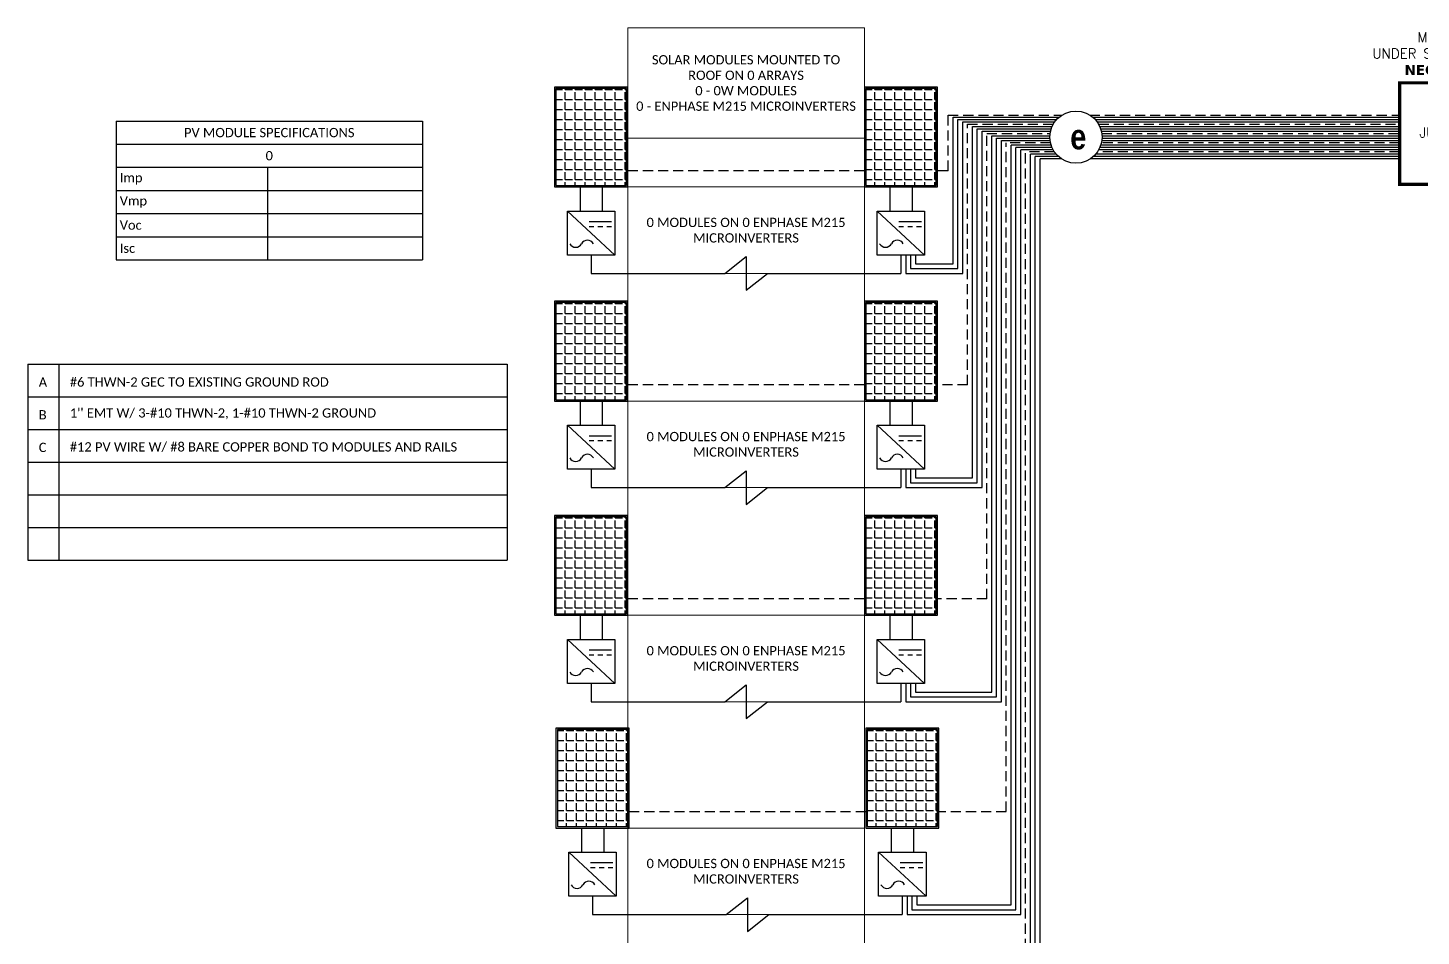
# Model space of a CAD drawing. Header units: feet. Extents: x 25206 to 26003, y 16026 to 16618.
# Drawn here: x 25206 to 25725, y 16280 to 16618 of the extents above; entities that cross this region are included whole.
import ezdxf

# ---------------------------------------------------------------- set-up
doc = ezdxf.new("R2010")
doc.units = ezdxf.units.FT
doc.header["$MEASUREMENT"] = 0
doc.linetypes.add('HIDDEN', pattern=[0.375, 0.25, -0.125])
doc.styles.add('ONE LINE TXT', font='techb___.ttf')
doc.styles.get("Standard").update_dxf_attribs({"font": 'simplex.shx'})

# ---------------------------------------------------------------- blocks, each defined once
blk = doc.blocks.new('*T24')
at = {"layer": 'Defpoints', "color": 8, "linetype": 'ByBlock', "lineweight": 0, "transparency": 16777216}
for p, q in [((0, 0), (88.16, 0)), ((0, 0), (0, -409.45)), ((88.16, 0), (88.16, -409.45)), ((0, -41.08), (88.16, -41.08)), ((0, -59.24), (88.16, -59.24)), ((0, -91.46), (88.16, -91.46)), ((0, -138.99), (88.16, -138.99)), ((0, -171.21), (88.16, -171.21)), ((0, -218.74), (88.16, -218.74)), ((0, -250.97), (88.16, -250.97)), ((0, -297.99), (88.16, -297.99)), ((0, -330.21), (88.16, -330.21)), ((0, -377.23), (88.16, -377.23)), ((0, -409.45), (88.16, -409.45))]:
    blk.add_line(p, q, dxfattribs=at)
at = {"color": 0, "linetype": 'Continuous', "transparency": 16777216, "char_height": 3.4544, "width": 83.574, "attachment_point": 5}
for s, insert in [('{\\fCalibri|b0|i0|c0;SOLAR MODULES MOUNTED TO ROOF ON 0 ARRAYS^J0 - 0W MODULES^J0 - ENPHASE M215 MICROINVERTERS', (44.08, -20.54)), ('{\\fCalibri|b0|i0|c0;', (44.08, -50.16)), ('{\\fCalibri|b0|i0|c0;0 MODULES ON 0 ENPHASE M215 MICROINVERTERS', (44.08, -75.35)), ('{\\fCalibri|b0|i0|c0;', (44.08, -115.23)), ('{\\fCalibri|b0|i0|c0;0 MODULES ON 0 ENPHASE M215 MICROINVERTERS', (44.08, -155.1)), ('{\\fCalibri|b0|i0|c0;', (44.08, -194.98)), ('{\\fCalibri|b0|i0|c0;0 MODULES ON 0 ENPHASE M215 MICROINVERTERS', (44.08, -234.86)), ('{\\fCalibri|b0|i0|c0;', (44.08, -274.48)), ('{\\fCalibri|b0|i0|c0;0 MODULES ON 0 ENPHASE M215 MICROINVERTERS', (44.08, -314.1)), ('{\\fCalibri|b0|i0|c0;', (44.08, -353.72)), ('{\\fCalibri|b0|i0|c0;0 MODULES ON 0 ENPHASE M215 MICROINVERTERS', (44.08, -393.34))]:
    blk.add_mtext(s, dxfattribs=dict(at, insert=insert))
blk = doc.blocks.new('8x8box')
at = {"lineweight": 50, "const_width": 1.19}
blk.add_lwpolyline([(37.78, 0), (0, 0), (0, 37.78), (37.78, 37.78)], close=True, dxfattribs=at)
at = {"color": 1, "char_height": 3.6576, "attachment_point": 5}
for s, width, insert in [(' \\PMOUNTED \\PUNDER SOLAR MODULE\\P{\\fVerdana|b1|i0|c0|p34;NEC 690.34}', 73.0127, (18.01, 51.7)), ('8"x8"  JUNCTION BOX ', 0.4767, (19.03, 19.26))]:
    blk.add_mtext_dynamic_manual_height_columns(s, width=width, gutter_width=7.17, heights=[0], dxfattribs=dict(at, insert=insert))
blk = doc.blocks.new('*T25')
at = {"linetype": 'ByBlock', "lineweight": -2, "transparency": 16777216}
for p, q in [((0, 0), (178.52, 0)), ((0, 0), (0, -72.97)), ((11.58, 0), (11.58, -72.97)), ((178.52, 0), (178.52, -72.97)), ((0, -12.11), (178.52, -12.11)), ((0, -24.28), (178.52, -24.28)), ((0, -36.46), (178.52, -36.46)), ((0, -48.64), (178.52, -48.64)), ((0, -60.81), (178.52, -60.81)), ((0, -72.97), (178.52, -72.97))]:
    blk.add_line(p, q, dxfattribs=at)
at = {"color": 0, "linetype": 'Continuous', "transparency": 16777216, "char_height": 3.4544, "attachment_point": 7}
for s, insert, width in [('{\\fCalibri|b0|i0|c0;A', (4.06, -8.36), 3.4544), ('{\\fCalibri|b0|i0|c0;#6 THWN-2 GEC TO EXISTING GROUND ROD', (15.65, -8.36), 158.8095), ('{\\fCalibri|b0|i0|c0;B', (4.06, -20.53), 3.4544), ("{\\fCalibri|b0|i0|c0;1'' EMT W/ 3-#10 THWN-2, 1-#10 THWN-2 GROUND", (15.65, -20.53), 158.8095), ('{\\fCalibri|b0|i0|c0;C', (4.06, -32.71), 3.4544), ('{\\fCalibri|b0|i0|c0;#12 PV WIRE W/ #8 BARE COPPER BOND TO MODULES AND RAILS', (15.65, -32.71), 158.8095), ('{\\fCalibri|b0|i0|c0;', (4.06, -44.89), 3.4544), ('{\\fCalibri|b0|i0|c0;', (15.65, -44.89), 158.8095), ('{\\fCalibri|b0|i0|c0;', (4.06, -57.06), 3.4544), ('{\\fCalibri|b0|i0|c0;', (15.65, -57.06), 158.8095), ('{\\fCalibri|b0|i0|c0;', (4.06, -69.22), 3.4544), ('{\\fCalibri|b0|i0|c0;', (15.65, -69.22), 158.8095)]:
    blk.add_mtext(s, dxfattribs=dict(at, insert=insert, width=width))
blk = doc.blocks.new('*T23')
at = {"color": 0, "lineweight": -2, "transparency": 16777216}
for p, q in [((0, 0), (114.19, 0)), ((0, 0), (0, -51.69)), ((114.19, 0), (114.19, -51.69)), ((0, -8.62), (114.19, -8.62)), ((0, -17.23), (114.19, -17.23)), ((56.41, -17.23), (56.41, -51.69)), ((0, -25.85), (114.19, -25.85)), ((0, -34.46), (114.19, -34.46)), ((0, -43.08), (114.19, -43.08)), ((0, -51.69), (114.19, -51.69))]:
    blk.add_line(p, q, dxfattribs=at)
at = {"color": 0, "linetype": 'Continuous', "transparency": 16777216, "char_height": 3.4544}
for s, insert, width, attachment_point in [('{\\fCalibri|b0|i0|c0;PV MODULE SPECIFICATIONS', (57.09, -4.31), 111.433, 5), ('{\\fCalibri|b0|i0|c0;0', (57.09, -12.92), 111.433, 5), ('{\\fCalibri|b0|i0|c0;Imp', (1.38, -21.54), 53.6551, 4), ('{\\fCalibri|b0|i0|c0;', (57.78, -21.54), 55.0254, 4), ('{\\fCalibri|b0|i0|c0;Vmp', (1.38, -30.15), 53.6551, 4), ('{\\fCalibri|b0|i0|c0;', (57.78, -30.15), 55.0254, 4), ('{\\fCalibri|b0|i0|c0;Voc', (1.38, -38.77), 53.6551, 4), ('{\\fCalibri|b0|i0|c0;', (57.78, -38.77), 55.0254, 4), ('{\\fCalibri|b0|i0|c0;Isc', (1.38, -47.39), 53.6551, 4), ('{\\fCalibri|b0|i0|c0;', (57.78, -47.39), 55.0254, 4)]:
    blk.add_mtext(s, dxfattribs=dict(at, insert=insert, width=width, attachment_point=attachment_point))

msp = doc.modelspace()

# ---------------------------------------------------------------- hatches: boundary and pattern name
at = {"linetype": 'Continuous'}
h = msp.add_hatch(dxfattribs=at)
h.set_pattern_fill('ANGLE', color=256, scale=13.54666)
h.set_pattern_definition([(0, (25465.9076, 4576.9447), (0, 3.7253315), [2.709332, -1.0159995]), (90, (25465.9076, 4576.9447), (-3.7253315, 2e-16), [2.709332, -1.0159995])])
h.paths.add_polyline_path([(25402.9, 16595.24), (25402.9, 16559.06), (25429.13, 16559.06), (25429.13, 16595.24)])
h = msp.add_hatch(dxfattribs=at)
h.set_pattern_fill('ANGLE', color=256, scale=13.54666)
h.set_pattern_definition([(0, (25581.3274, 4576.9447), (0, 3.7253315), [2.709332, -1.0159995]), (90, (25581.3274, 4576.9447), (-3.7253315, 2e-16), [2.709332, -1.0159995])])
h.paths.add_polyline_path([(25518.32, 16595.24), (25518.32, 16559.06), (25544.55, 16559.06), (25544.55, 16595.24)])
h = msp.add_hatch(dxfattribs=at)
h.set_pattern_fill('ANGLE', color=256, scale=13.54666)
h.set_pattern_definition([(0, (25465.9076, 4497.1916), (0, 3.7253315), [2.709332, -1.0159995]), (90, (25465.9076, 4497.1916), (-3.7253315, 2e-16), [2.709332, -1.0159995])])
h.paths.add_polyline_path([(25402.9, 16515.49), (25402.9, 16479.31), (25429.13, 16479.31), (25429.13, 16515.49)])
h = msp.add_hatch(dxfattribs=at)
h.set_pattern_fill('ANGLE', color=256, scale=13.54666)
h.set_pattern_definition([(0, (25581.3274, 4497.1916), (0, 3.7253315), [2.709332, -1.0159995]), (90, (25581.3274, 4497.1916), (-3.7253315, 2e-16), [2.709332, -1.0159995])])
h.paths.add_polyline_path([(25518.32, 16515.49), (25518.32, 16479.31), (25544.55, 16479.31), (25544.55, 16515.49)])
h = msp.add_hatch(dxfattribs=at)
h.set_pattern_fill('ANGLE', color=256, scale=13.54666)
h.set_pattern_definition([(0, (25465.9076, 4417.4385), (0, 3.7253315), [2.709332, -1.0159995]), (90, (25465.9076, 4417.4385), (-3.7253315, 2e-16), [2.709332, -1.0159995])])
h.paths.add_polyline_path([(25402.9, 16435.74), (25402.9, 16399.55), (25429.13, 16399.55), (25429.13, 16435.74)])
h = msp.add_hatch(dxfattribs=at)
h.set_pattern_fill('ANGLE', color=256, scale=13.54666)
h.set_pattern_definition([(0, (25581.3274, 4417.4385), (0, 3.7253315), [2.709332, -1.0159995]), (90, (25581.3274, 4417.4385), (-3.7253315, 2e-16), [2.709332, -1.0159995])])
h.paths.add_polyline_path([(25518.32, 16435.74), (25518.32, 16399.55), (25544.55, 16399.55), (25544.55, 16435.74)])
h = msp.add_hatch(dxfattribs=at)
h.set_pattern_fill('ANGLE', color=256, scale=13.54666)
h.set_pattern_definition([(0, (25466.4166, 4338.1944), (0, 3.7253315), [2.709332, -1.0159995]), (90, (25466.4166, 4338.1944), (-3.7253315, 2e-16), [2.709332, -1.0159995])])
h.paths.add_polyline_path([(25403.41, 16356.49), (25403.41, 16320.31), (25429.64, 16320.31), (25429.64, 16356.49)])
h = msp.add_hatch(dxfattribs=at)
h.set_pattern_fill('ANGLE', color=256, scale=13.54666)
h.set_pattern_definition([(0, (25581.8365, 4338.1944), (0, 3.7253315), [2.709332, -1.0159995]), (90, (25581.8365, 4338.1944), (-3.7253315, 2e-16), [2.709332, -1.0159995])])
h.paths.add_polyline_path([(25518.83, 16356.49), (25518.83, 16320.31), (25545.06, 16320.31), (25545.06, 16356.49)])

# ---------------------------------------------------------------- linework, layer by layer
at = {"color": 92, "linetype": 'HIDDEN', "ltscale": 15}
for p, q in [((25549.03, 16564.6), (25549.03, 16585.34)), ((25549.03, 16585.34), (25591.46, 16585.34)), ((25556.24, 16581.9), (25588.17, 16581.9)), ((25556.24, 16484.85), (25556.24, 16581.9)), ((25601.79, 16585.34), (25717.27, 16585.34)), ((25605.08, 16581.9), (25717.27, 16581.9)), ((25563.45, 16578.45), (25587, 16578.45)), ((25563.45, 16405.09), (25563.45, 16578.45)), ((25606.25, 16578.45), (25717.27, 16578.45)), ((25587.14, 16575.01), (25570.66, 16575.01)), ((25570.66, 16325.94), (25570.66, 16575.01)), ((25577.87, 16246.7), (25577.87, 16571.57)), ((25588.65, 16571.57), (25577.87, 16571.57)), ((25717.27, 16571.57), (25604.61, 16571.57)), ((25717.27, 16575.01), (25606.11, 16575.01)), ((25549.03, 16564.6), (25545.06, 16564.6)), ((25556.24, 16484.85), (25545.06, 16484.85)), ((25563.45, 16405.09), (25545.06, 16405.09)), ((25570.66, 16325.85), (25545.57, 16325.85))]:
    msp.add_line(p, q, dxfattribs=at)
at = {"color": 253, "linetype": 'Continuous'}
for p, q in [((25550.84, 16529.93), (25550.84, 16584.48)), ((25550.84, 16584.48), (25590.29, 16584.48)), ((25558.04, 16581.04), (25587.74, 16581.04)), ((25558.04, 16450.18), (25558.04, 16581.04)), ((25602.96, 16584.48), (25717.27, 16584.48)), ((25605.51, 16581.04), (25717.27, 16581.04)), ((25565.25, 16577.59), (25586.92, 16577.59)), ((25565.25, 16370.43), (25565.25, 16577.59)), ((25606.33, 16577.59), (25717.27, 16577.59)), ((25587.37, 16574.15), (25572.46, 16574.15)), ((25572.46, 16291.18), (25572.46, 16574.15)), ((25579.67, 16211.94), (25579.67, 16570.71)), ((25589.32, 16570.71), (25579.67, 16570.71)), ((25717.27, 16570.71), (25603.93, 16570.71)), ((25717.27, 16574.15), (25605.88, 16574.15)), ((25536.84, 16529.93), (25550.84, 16529.93)), ((25536.84, 16450.18), (25558.04, 16450.18)), ((25536.84, 16370.43), (25565.25, 16370.43)), ((25537.35, 16291.18), (25572.46, 16291.18))]:
    msp.add_line(p, q, dxfattribs=at)
at = {"color": 10, "linetype": 'Continuous'}
for p, q in [((25552.64, 16528.13), (25552.64, 16583.62)), ((25552.64, 16583.62), (25589.41, 16583.62)), ((25603.84, 16583.62), (25717.27, 16583.62)), ((25559.85, 16580.18), (25587.41, 16580.18)), ((25559.85, 16448.38), (25559.85, 16580.18)), ((25567.06, 16576.73), (25586.92, 16576.73)), ((25567.06, 16368.62), (25567.06, 16576.73)), ((25605.84, 16580.18), (25717.27, 16580.18)), ((25606.33, 16576.73), (25717.27, 16576.73)), ((25587.69, 16573.29), (25574.26, 16573.29)), ((25574.26, 16289.38), (25574.26, 16573.29)), ((25717.27, 16573.29), (25605.56, 16573.29)), ((25581.47, 16210.14), (25581.47, 16569.85)), ((25590.17, 16569.85), (25581.47, 16569.85)), ((25717.27, 16569.85), (25603.08, 16569.85)), ((25535.04, 16528.13), (25552.64, 16528.13)), ((25535.04, 16448.38), (25559.85, 16448.38)), ((25535.04, 16368.62), (25567.06, 16368.62)), ((25535.55, 16289.38), (25574.26, 16289.38))]:
    msp.add_line(p, q, dxfattribs=at)
at = {"linetype": 'Continuous'}
for p, q in [((25554.44, 16526.33), (25554.44, 16582.76)), ((25554.44, 16582.76), (25588.72, 16582.76)), ((25604.53, 16582.76), (25717.27, 16582.76)), ((25561.65, 16579.31), (25587.16, 16579.31)), ((25561.65, 16446.58), (25561.65, 16579.31)), ((25568.86, 16575.87), (25586.99, 16575.87)), ((25568.86, 16366.82), (25568.86, 16575.87)), ((25606.09, 16579.31), (25717.27, 16579.31)), ((25606.26, 16575.87), (25717.27, 16575.87)), ((25588.11, 16572.43), (25576.07, 16572.43)), ((25576.07, 16287.58), (25576.07, 16572.43)), ((25717.27, 16572.43), (25605.14, 16572.43)), ((25583.27, 16208.33), (25583.27, 16568.99)), ((25591.3, 16568.99), (25583.27, 16568.99)), ((25717.27, 16568.99), (25601.95, 16568.99)), ((25411.86, 16558.55), (25411.86, 16549.54)), ((25420.17, 16558.55), (25420.17, 16549.54)), ((25527.28, 16558.55), (25527.28, 16549.54)), ((25535.59, 16558.55), (25535.59, 16549.54)), ((25407.19, 16549.54), (25424.84, 16549.54)), ((25407.19, 16533.15), (25407.19, 16549.54)), ((25407.19, 16549.54), (25424.84, 16533.15)), ((25424.84, 16549.54), (25424.84, 16533.15)), ((25522.61, 16549.54), (25540.26, 16549.54)), ((25522.61, 16533.15), (25522.61, 16549.54)), ((25522.61, 16549.54), (25540.26, 16533.15)), ((25540.26, 16549.54), (25540.26, 16533.15)), ((25424.84, 16533.15), (25407.19, 16533.15)), ((25540.26, 16533.15), (25522.61, 16533.15)), ((25533.24, 16526.33), (25554.44, 16526.33)), ((25411.86, 16478.8), (25411.86, 16469.79)), ((25420.17, 16478.8), (25420.17, 16469.79)), ((25527.28, 16478.8), (25527.28, 16469.79)), ((25535.59, 16478.8), (25535.59, 16469.79)), ((25407.19, 16469.79), (25424.84, 16469.79)), ((25407.19, 16453.39), (25407.19, 16469.79)), ((25407.19, 16469.79), (25424.84, 16453.39)), ((25424.84, 16469.79), (25424.84, 16453.39)), ((25522.61, 16469.79), (25540.26, 16469.79)), ((25522.61, 16453.39), (25522.61, 16469.79)), ((25522.61, 16469.79), (25540.26, 16453.39)), ((25540.26, 16469.79), (25540.26, 16453.39)), ((25424.84, 16453.39), (25407.19, 16453.39)), ((25540.26, 16453.39), (25522.61, 16453.39)), ((25533.24, 16446.58), (25561.65, 16446.58)), ((25411.86, 16399.04), (25411.86, 16390.03)), ((25420.17, 16399.04), (25420.17, 16390.03)), ((25527.28, 16399.04), (25527.28, 16390.03)), ((25535.59, 16399.04), (25535.59, 16390.03)), ((25407.19, 16390.03), (25424.84, 16390.03)), ((25407.19, 16373.64), (25407.19, 16390.03)), ((25407.19, 16390.03), (25424.84, 16373.64)), ((25424.84, 16390.03), (25424.84, 16373.64)), ((25522.61, 16390.03), (25540.26, 16390.03)), ((25522.61, 16373.64), (25522.61, 16390.03)), ((25522.61, 16390.03), (25540.26, 16373.64)), ((25540.26, 16390.03), (25540.26, 16373.64)), ((25424.84, 16373.64), (25407.19, 16373.64)), ((25540.26, 16373.64), (25522.61, 16373.64)), ((25533.24, 16366.82), (25568.86, 16366.82)), ((25412.37, 16319.8), (25412.37, 16310.79)), ((25420.68, 16319.8), (25420.68, 16310.79)), ((25527.79, 16319.8), (25527.79, 16310.79)), ((25536.1, 16319.8), (25536.1, 16310.79)), ((25407.7, 16310.79), (25425.35, 16310.79)), ((25407.7, 16294.4), (25407.7, 16310.79)), ((25407.7, 16310.79), (25425.35, 16294.4)), ((25425.35, 16310.79), (25425.35, 16294.4)), ((25523.12, 16310.79), (25540.77, 16310.79)), ((25523.12, 16294.4), (25523.12, 16310.79)), ((25523.12, 16310.79), (25540.77, 16294.4)), ((25540.77, 16310.79), (25540.77, 16294.4)), ((25425.35, 16294.4), (25407.7, 16294.4)), ((25540.77, 16294.4), (25523.12, 16294.4)), ((25533.75, 16287.58), (25576.07, 16287.58))]:
    msp.add_line(p, q, dxfattribs=at)
at = {"color": 7, "linetype": 'Continuous'}
for p, q in [((25423.62, 16545.55), (25415.22, 16545.55)), ((25539.04, 16545.55), (25530.64, 16545.55)), ((25416.98, 16543.73), (25415.22, 16543.73)), ((25420.3, 16543.73), (25418.54, 16543.73)), ((25423.62, 16543.73), (25421.86, 16543.73)), ((25532.4, 16543.73), (25530.64, 16543.73)), ((25535.72, 16543.73), (25533.96, 16543.73)), ((25539.04, 16543.73), (25537.28, 16543.73)), ((25465.77, 16526.33), (25473.73, 16532.59)), ((25473.73, 16532.59), (25473.73, 16520.06)), ((25473.73, 16520.06), (25481.68, 16526.33)), ((25423.62, 16465.79), (25415.22, 16465.79)), ((25416.98, 16463.98), (25415.22, 16463.98)), ((25420.3, 16463.98), (25418.54, 16463.98)), ((25423.62, 16463.98), (25421.86, 16463.98)), ((25539.04, 16465.79), (25530.64, 16465.79)), ((25532.4, 16463.98), (25530.64, 16463.98)), ((25535.72, 16463.98), (25533.96, 16463.98)), ((25539.04, 16463.98), (25537.28, 16463.98)), ((25465.77, 16446.58), (25473.73, 16452.84)), ((25473.73, 16452.84), (25473.73, 16440.31)), ((25473.73, 16440.31), (25481.68, 16446.58)), ((25423.62, 16386.04), (25415.22, 16386.04)), ((25416.98, 16384.22), (25415.22, 16384.22)), ((25420.3, 16384.22), (25418.54, 16384.22)), ((25423.62, 16384.22), (25421.86, 16384.22)), ((25539.04, 16386.04), (25530.64, 16386.04)), ((25532.4, 16384.22), (25530.64, 16384.22)), ((25535.72, 16384.22), (25533.96, 16384.22)), ((25539.04, 16384.22), (25537.28, 16384.22)), ((25465.77, 16366.82), (25473.73, 16373.09)), ((25473.73, 16373.09), (25473.73, 16360.56)), ((25473.73, 16360.56), (25481.68, 16366.82)), ((25424.12, 16306.8), (25415.73, 16306.8)), ((25539.54, 16306.8), (25531.15, 16306.8)), ((25417.48, 16304.98), (25415.73, 16304.98)), ((25420.8, 16304.98), (25419.05, 16304.98)), ((25424.12, 16304.98), (25422.37, 16304.98)), ((25532.9, 16304.98), (25531.15, 16304.98)), ((25536.22, 16304.98), (25534.47, 16304.98)), ((25539.54, 16304.98), (25537.79, 16304.98)), ((25466.28, 16287.58), (25474.23, 16293.84)), ((25474.23, 16293.84), (25474.23, 16281.31)), ((25474.23, 16281.31), (25482.19, 16287.58))]:
    msp.add_line(p, q, dxfattribs=at)
at = {"linetype": 'Continuous', "flags": 128}
for points in [[(25402.39, 16595.75), (25402.39, 16558.55), (25429.64, 16558.55), (25429.64, 16595.75), (25402.39, 16595.75)], [(25517.81, 16595.75), (25517.81, 16558.55), (25545.06, 16558.55), (25545.06, 16595.75), (25517.81, 16595.75)], [(25416.02, 16533.15), (25416.02, 16526.33)], [(25531.44, 16533.15), (25531.44, 16526.33)], [(25533.24, 16533.15), (25533.24, 16526.33)], [(25416.02, 16526.33), (25465.77, 16526.33)], [(25481.68, 16526.33), (25531.44, 16526.33)], [(25402.39, 16516), (25402.39, 16478.8), (25429.64, 16478.8), (25429.64, 16516), (25402.39, 16516)], [(25517.81, 16516), (25517.81, 16478.8), (25545.06, 16478.8), (25545.06, 16516), (25517.81, 16516)], [(25416.02, 16453.39), (25416.02, 16446.58)], [(25531.44, 16453.39), (25531.44, 16446.58)], [(25533.24, 16453.39), (25533.24, 16446.58)], [(25416.02, 16446.58), (25465.77, 16446.58)], [(25481.68, 16446.58), (25531.44, 16446.58)], [(25402.39, 16436.24), (25402.39, 16399.04), (25429.64, 16399.04), (25429.64, 16436.24), (25402.39, 16436.24)], [(25517.81, 16436.24), (25517.81, 16399.04), (25545.06, 16399.04), (25545.06, 16436.24), (25517.81, 16436.24)], [(25416.02, 16373.64), (25416.02, 16366.82)], [(25531.44, 16373.64), (25531.44, 16366.82)], [(25533.24, 16373.64), (25533.24, 16366.82)], [(25416.02, 16366.82), (25465.77, 16366.82)], [(25481.68, 16366.82), (25531.44, 16366.82)], [(25402.9, 16357), (25402.9, 16319.8), (25430.15, 16319.8), (25430.15, 16357), (25402.9, 16357)], [(25518.32, 16357), (25518.32, 16319.8), (25545.57, 16319.8), (25545.57, 16357), (25518.32, 16357)], [(25416.52, 16294.4), (25416.52, 16287.58)], [(25531.94, 16294.4), (25531.94, 16287.58)], [(25533.75, 16294.4), (25533.75, 16287.58)], [(25416.52, 16287.58), (25466.28, 16287.58)], [(25482.19, 16287.58), (25531.94, 16287.58)]]:
    msp.add_lwpolyline(points, dxfattribs=at)
for points in [[(25402.9, 16595.24), (25402.9, 16559.06), (25429.13, 16559.06), (25429.13, 16595.24)], [(25518.32, 16595.24), (25518.32, 16559.06), (25544.55, 16559.06), (25544.55, 16595.24)], [(25402.9, 16515.49), (25402.9, 16479.31), (25429.13, 16479.31), (25429.13, 16515.49)], [(25518.32, 16515.49), (25518.32, 16479.31), (25544.55, 16479.31), (25544.55, 16515.49)], [(25402.9, 16435.74), (25402.9, 16399.55), (25429.13, 16399.55), (25429.13, 16435.74)], [(25518.32, 16435.74), (25518.32, 16399.55), (25544.55, 16399.55), (25544.55, 16435.74)], [(25403.41, 16356.49), (25403.41, 16320.31), (25429.64, 16320.31), (25429.64, 16356.49)], [(25518.83, 16356.49), (25518.83, 16320.31), (25545.06, 16320.31), (25545.06, 16356.49)]]:
    msp.add_lwpolyline(points, close=True, dxfattribs=at)
at = {"color": 92, "linetype": 'HIDDEN', "ltscale": 15, "flags": 128}
for points in [[(25517.81, 16564.6), (25429.64, 16564.6)], [(25517.81, 16484.85), (25429.64, 16484.85)], [(25517.81, 16405.09), (25429.64, 16405.09)], [(25518.32, 16325.85), (25430.15, 16325.85)]]:
    msp.add_lwpolyline(points, dxfattribs=at)
at = {"color": 10, "linetype": 'Continuous', "flags": 128}
for points in [[(25535.04, 16533.15), (25535.04, 16528.13)], [(25535.04, 16453.39), (25535.04, 16448.38)], [(25535.04, 16373.64), (25535.04, 16368.62)], [(25535.55, 16294.4), (25535.55, 16289.38)]]:
    msp.add_lwpolyline(points, dxfattribs=at)
at = {"color": 253, "linetype": 'Continuous', "flags": 128}
for points in [[(25536.84, 16533.15), (25536.84, 16529.93)], [(25536.84, 16453.39), (25536.84, 16450.18)], [(25536.84, 16373.64), (25536.84, 16370.43)], [(25537.35, 16294.4), (25537.35, 16291.18)]]:
    msp.add_lwpolyline(points, dxfattribs=at)
at = {"color": 7, "linetype": 'Continuous'}
msp.add_circle((25596.63, 16577.11), 9.72, dxfattribs=at)
at = {"linetype": 'Continuous'}
for centre, start, end in [((25414.64, 16536.26), 27.6639, 152.3361), ((25530.06, 16536.26), 27.6639, 152.3361), ((25410.26, 16538.56), 207.6639, 332.3361), ((25525.68, 16538.56), 207.6639, 332.3361), ((25410.26, 16458.8), 207.6639, 332.3361), ((25414.64, 16456.5), 27.6639, 152.3361), ((25525.68, 16458.8), 207.6639, 332.3361), ((25530.06, 16456.5), 27.6639, 152.3361), ((25410.26, 16379.05), 207.6639, 332.3361), ((25414.64, 16376.75), 27.6639, 152.3361), ((25525.68, 16379.05), 207.6639, 332.3361), ((25530.06, 16376.75), 27.6639, 152.3361), ((25415.15, 16297.51), 27.6639, 152.3361), ((25530.57, 16297.51), 27.6639, 152.3361), ((25410.77, 16299.8), 207.6639, 332.3361), ((25526.19, 16299.8), 207.6639, 332.3361)]:
    msp.add_arc(centre, 2.48, start, end, dxfattribs=at)

# ---------------------------------------------------------------- block references
for name, p in [('*T24', (25429.64, 16617.79)), ('*T23', (25238.99, 16583.09)), ('*T25', (25206.14, 16492.5))]:
    msp.add_blockref(name, p)
at = {"color": 7}
msp.add_blockref('8x8box', (25717.27, 16559.54), dxfattribs=at)

# ---------------------------------------------------------------- texts
at = {"color": 1, "linetype": 'Continuous', "insert": (25594.51, 16581.94), "char_height": 9.3833, "attachment_point": 1, "style": 'ONE LINE TXT'}
msp.add_mtext_dynamic_manual_height_columns('{\\W1;\\C256;e}', width=0.1385, gutter_width=2.13, heights=[0], dxfattribs=at)

doc.saveas('drawing.dxf')
